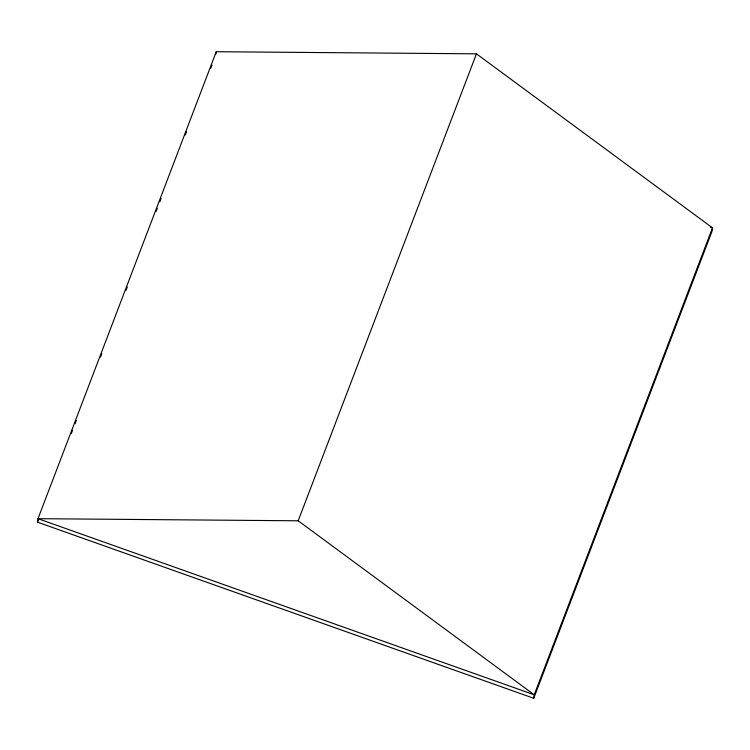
<?xml version="1.0" encoding="UTF-8"?>
<svg xmlns="http://www.w3.org/2000/svg" width="750" height="750" viewBox="0 0 750 750"><rect width="100%" height="100%" fill="white"/><g stroke="black" fill="none" stroke-linecap="round" stroke-linejoin="round"><path stroke-width="1.12" d="M37.5 522.159L37.988 518.681L216.263 51.722L476.456 53.831L712.5 227.841L712.013 231.319L533.738 698.278L37.5 522.159L38.756 518.878M215.934 54.038L216.263 51.722M533.738 698.278L534.234 694.8L712.5 227.841L710.297 227.062M71.316 433.575L72.572 430.294M75.075 423.741L76.331 420.459M100.537 357.028L101.794 353.747M126.009 290.316L127.266 287.034M156.066 211.584L157.322 208.303M159.825 201.741L161.081 198.459M185.297 135.028L186.544 131.747M210.759 68.325L212.016 65.044M298.191 520.791L534.234 694.8L37.988 518.681L298.191 520.791L476.456 53.831"/></g></svg>
